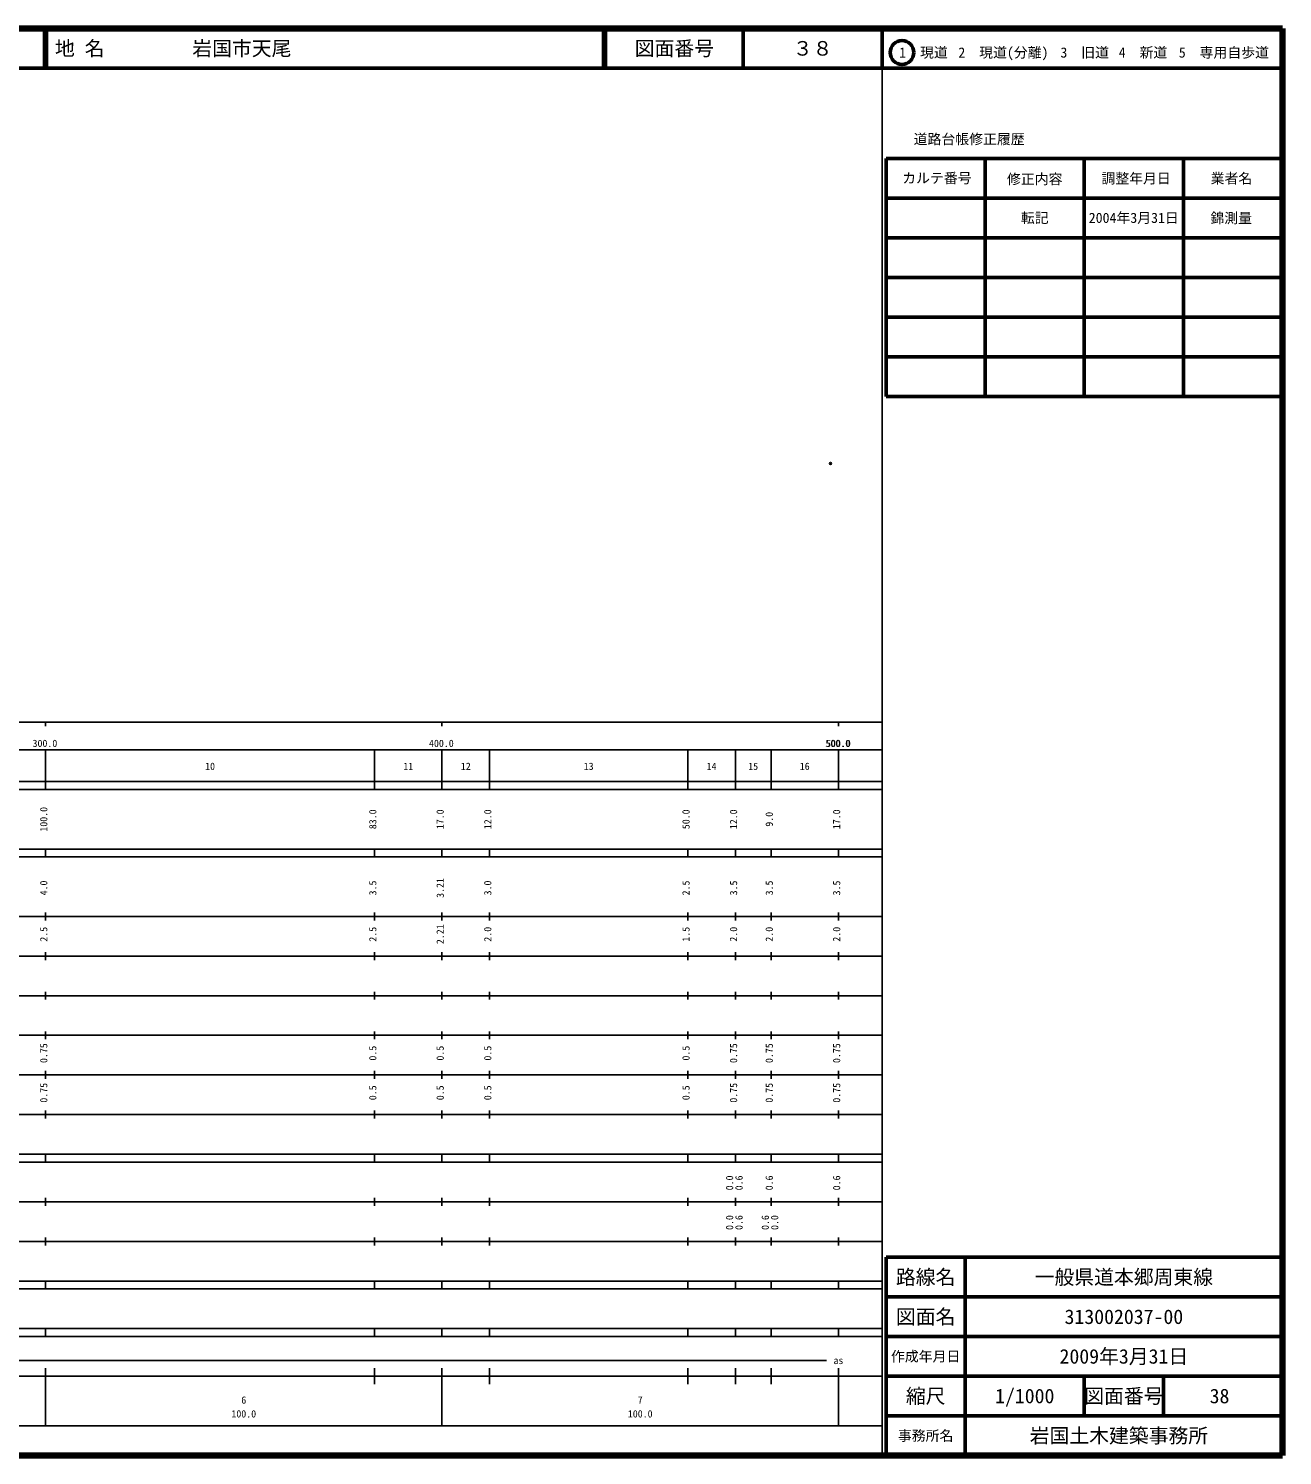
# Model space of a CAD drawing. Units: millimetres on the paper. Extents: x 40 to 680, y 20 to 380.
# Drawn here: x 363.7 to 680, y 20 to 380 of the extents above; entities that cross this region are included whole.
import ezdxf
from ezdxf.enums import TextEntityAlignment as Align

# ---------------------------------------------------------------- set-up
doc = ezdxf.new("R2010")
doc.units = ezdxf.units.MM
doc.header["$PDMODE"] = 32
doc.header["$PDSIZE"] = 0.5
doc.layers.add('M-OTRS', color=6, linetype='Continuous')
doc.layers.add('M-TTL-TXT', color=7, linetype='Continuous')
for name, color, linetype, lineweight in [('M-TTL', 2, 'Continuous', 140), ('M-TTL-BAND', 7, 'Continuous', 25), ('M-TTL-FRAM', 2, 'Continuous', 50), ('M-TTL-LINE', 7, 'Continuous', 50)]:
    doc.layers.add(name, color=color, linetype=linetype, lineweight=lineweight)
doc.styles.add('ＭＳ ゴシック', font='')
doc.styles.get('ＭＳ ゴシック').set_extended_font_data('MS Gothic')

msp = doc.modelspace()

# ---------------------------------------------------------------- linework, layer by layer
at = {"layer": 'M-OTRS'}
msp.add_point((565.993, 270.28), dxfattribs=at)
at = {"layer": 'M-TTL'}
for p, q in [((680, 380), (40, 380)), ((680, 20), (680, 380)), ((40, 20), (680, 20))]:
    msp.add_line(p, q, dxfattribs=at)
at = {"layer": 'M-TTL-BAND'}
for p, q in [((579, 20), (579, 370)), ((40, 205), (579, 205)), ((368, 205), (368, 204)), ((468, 205), (468, 204)), ((568, 205), (568, 204)), ((68, 198), (579, 198)), ((368, 188), (368, 198)), ((451, 188), (451, 198)), ((468, 188), (468, 198)), ((480, 188), (480, 198)), ((530, 188), (530, 198)), ((542, 188), (542, 198)), ((551, 188), (551, 198)), ((568, 188), (568, 198)), ((40, 190), (579, 190)), ((40, 188), (579, 188)), ((40, 173), (579, 173)), ((368, 171), (368, 173)), ((451, 171), (451, 173)), ((468, 171), (468, 173)), ((480, 171), (480, 173)), ((530, 171), (530, 173)), ((542, 171), (542, 173)), ((551, 171), (551, 173)), ((568, 171), (568, 173)), ((40, 171), (579, 171)), ((40, 156), (579, 156)), ((368, 155), (368, 157)), ((451, 155), (451, 157)), ((468, 155), (468, 157)), ((480, 155), (480, 157)), ((530, 155), (530, 157)), ((542, 155), (542, 157)), ((551, 155), (551, 157)), ((568, 155), (568, 157)), ((46, 146), (579, 146)), ((368, 145), (368, 147)), ((451, 145), (451, 147)), ((468, 145), (468, 147)), ((480, 145), (480, 147)), ((530, 145), (530, 147)), ((542, 145), (542, 147)), ((551, 145), (551, 147)), ((568, 145), (568, 147)), ((368, 135), (368, 137)), ((451, 135), (451, 137)), ((468, 135), (468, 137)), ((480, 135), (480, 137)), ((530, 135), (530, 137)), ((542, 135), (542, 137)), ((551, 135), (551, 137)), ((568, 135), (568, 137)), ((52, 136), (579, 136)), ((46, 126), (579, 126)), ((368, 125), (368, 127)), ((451, 125), (451, 127)), ((468, 125), (468, 127)), ((480, 125), (480, 127)), ((530, 125), (530, 127)), ((542, 125), (542, 127)), ((551, 125), (551, 127)), ((568, 125), (568, 127)), ((52, 116), (579, 116)), ((368, 115), (368, 117)), ((451, 115), (451, 117)), ((468, 115), (468, 117)), ((480, 115), (480, 117)), ((530, 115), (530, 117)), ((542, 115), (542, 117)), ((551, 115), (551, 117)), ((568, 115), (568, 117)), ((46, 106), (579, 106)), ((368, 105), (368, 107)), ((451, 105), (451, 107)), ((468, 105), (468, 107)), ((480, 105), (480, 107)), ((530, 105), (530, 107)), ((542, 105), (542, 107)), ((551, 105), (551, 107)), ((568, 105), (568, 107)), ((40, 96), (579, 96)), ((40, 94), (579, 94)), ((368, 94), (368, 96)), ((451, 94), (451, 96)), ((468, 94), (468, 96)), ((480, 94), (480, 96)), ((530, 94), (530, 96)), ((542, 94), (542, 96)), ((551, 94), (551, 96)), ((568, 94), (568, 96)), ((49, 84), (579, 84)), ((368, 83), (368, 85)), ((451, 83), (451, 85)), ((468, 83), (468, 85)), ((480, 83), (480, 85)), ((530, 83), (530, 85)), ((542, 83), (542, 85)), ((551, 83), (551, 85)), ((568, 83), (568, 85)), ((40, 74), (579, 74)), ((368, 73), (368, 75)), ((451, 73), (451, 75)), ((468, 73), (468, 75)), ((480, 73), (480, 75)), ((530, 73), (530, 75)), ((542, 73), (542, 75)), ((551, 73), (551, 75)), ((568, 73), (568, 75)), ((40, 64), (579, 64)), ((40, 62), (579, 62)), ((368, 62), (368, 64)), ((451, 62), (451, 64)), ((468, 62), (468, 64)), ((480, 62), (480, 64)), ((530, 62), (530, 64)), ((542, 62), (542, 64)), ((551, 62), (551, 64)), ((568, 62), (568, 64)), ((40, 52), (579, 52)), ((368, 50), (368, 52)), ((451, 50), (451, 52)), ((468, 50), (468, 52)), ((480, 50), (480, 52)), ((530, 50), (530, 52)), ((542, 50), (542, 52)), ((551, 50), (551, 52)), ((568, 50), (568, 52)), ((40, 50), (579, 50)), ((71, 44), (565, 44)), ((40, 40), (579, 40)), ((368, 27.5), (368, 42)), ((451, 38), (451, 42)), ((468, 27.5), (468, 42)), ((480, 38), (480, 42)), ((530, 38), (530, 42)), ((542, 38), (542, 42)), ((551, 38), (551, 42)), ((568, 27.5), (568, 42)), ((68, 27.5), (579, 27.5))]:
    msp.add_line(p, q, dxfattribs=at)
at = {"layer": 'M-TTL-FRAM'}
for p, q in [((580, 347.197), (580, 287.197)), ((580, 347.197), (680, 347.197)), ((580, 287.197), (680, 287.197)), ((680, 70), (580, 70)), ((580, 70), (580, 20))]:
    msp.add_line(p, q, dxfattribs=at)
at = {"layer": 'M-TTL-LINE'}
for p, q in [((367.75, 380), (367.75, 370)), ((368.25, 380), (368.25, 370)), ((508.747, 380), (508.747, 370)), ((509.247, 380), (509.247, 370)), ((543.997, 380), (543.997, 370)), ((579, 380), (579, 370)), ((40, 370), (680, 370)), ((605, 347.197), (605, 287.197)), ((630, 347.197), (630, 287.197)), ((655, 347.197), (655, 287.197)), ((580, 337.197), (680, 337.197)), ((580, 327.197), (680, 327.197)), ((580, 317.197), (680, 317.197)), ((580, 307.197), (680, 307.197)), ((580, 297.197), (680, 297.197)), ((600, 70), (600, 20)), ((680, 60), (580, 60)), ((680, 50), (580, 50)), ((680, 40), (580, 40)), ((630, 40), (630, 30)), ((650, 40), (650, 30)), ((680, 30), (580, 30))]:
    msp.add_line(p, q, dxfattribs=at)
msp.add_circle((584.031, 373.958), 3, dxfattribs=at)

# ---------------------------------------------------------------- texts
at = {"layer": 'M-TTL-BAND', "style": 'ＭＳ ゴシック'}
for s, p in [('300.0', (367.844, 198.195)), ('400.0', (467.844, 198.195)), ('500.0', (567.844, 198.195)), ('500.0', (568, 198.195)), ('10', (409.5, 192.405)), ('11', (459.5, 192.405)), ('12', (474, 192.405)), ('13', (505, 192.405)), ('14', (536, 192.405)), ('15', (546.5, 192.405)), ('16', (559.5, 192.405)), ('as', (568, 42.5)), ('6', (418, 32.523)), ('7', (518, 32.523)), ('100.0', (418, 29.033)), ('100.0', (518, 29.033))]:
    msp.add_text(s, height=1.833, dxfattribs=at).set_placement(p, align=Align.BOTTOM_CENTER)
for s, p in [('100.0', (369, 180.5)), ('83.0', (452, 180.5)), ('17.0', (469, 180.5)), ('12.0', (481, 180.5)), ('50.0', (531, 180.5)), ('12.0', (543, 180.5)), ('9.0', (552, 180.5)), ('17.0', (569, 180.5)), ('4.0', (369, 163.174)), ('3.5', (452, 163.174)), ('3.21', (469, 163.174)), ('3.0', (481, 163.174)), ('2.5', (531, 163.174)), ('3.5', (543, 163.174)), ('3.5', (552, 163.174)), ('3.5', (569, 163.174)), ('2.5', (369, 151.5)), ('2.5', (452, 151.5)), ('2.21', (469, 151.5)), ('2.0', (481, 151.5)), ('1.5', (531, 151.5)), ('2.0', (543, 151.5)), ('2.0', (552, 151.5)), ('2.0', (569, 151.5)), ('0.75', (369, 121.5)), ('0.5', (452, 121.5)), ('0.5', (469, 121.5)), ('0.5', (481, 121.5)), ('0.5', (531, 121.5)), ('0.75', (543, 121.5)), ('0.75', (552, 121.5)), ('0.75', (569, 121.5)), ('0.75', (369, 111.5)), ('0.5', (452, 111.5)), ('0.5', (469, 111.5)), ('0.5', (481, 111.5)), ('0.5', (531, 111.5)), ('0.75', (543, 111.5)), ('0.75', (552, 111.5)), ('0.75', (569, 111.5)), ('0.0', (542, 88.764)), ('0.6', (544.37, 88.764)), ('0.6', (552, 88.764)), ('0.6', (569, 88.764)), ('0.0', (542, 78.764)), ('0.6', (544.37, 78.764)), ('0.6', (551, 78.764)), ('0.0', (553.37, 78.764))]:
    msp.add_text(s, height=1.833, rotation=90, dxfattribs=at).set_placement(p, align=Align.BOTTOM_CENTER)
at = {"layer": 'M-TTL-TXT', "style": 'ＭＳ ゴシック'}
for s, p in [('地 名', (370.38, 375)), ('岩国市天尾', (405.024, 375))]:
    msp.add_text(s, height=3.666, dxfattribs=at).set_placement(p, align=Align.MIDDLE_LEFT)
for s, height, p in [('図面番号', 3.666, (526.622, 375)), ('３８', 3.666, (561.497, 375)), ('1\u3000現道', 2.566, (589.448, 373.958)), ('2\u3000現道(分離)', 2.566, (609.619, 373.958)), ('3\u3000旧道', 2.566, (630.121, 373.958)), ('4\u3000新道', 2.566, (644.824, 373.958)), ('5\u3000専用自歩道', 2.566, (665.228, 373.958)), ('道路台帳修正履歴', 2.566, (600.968, 352.113)), ('カルテ番号', 2.566, (592.839, 342.277)), ('修正内容', 2.566, (617.509, 342.023)), ('調整年月日', 2.566, (643.089, 342.197)), ('業者名', 2.566, (667.134, 342.197)), ('転記', 2.566, (617.5, 332.245)), ('2004年3月31日', 2.566, (642.5, 332.245)), ('錦測量', 2.566, (667.077, 332.189)), ('路線名', 3.666, (590, 65)), ('路線名', 3.666, (590, 65)), ('一般県道本郷周東線', 3.666, (640, 65)), ('図面名', 3.666, (590, 55)), ('図面名', 3.666, (590, 55)), ('313002037-00', 3.666, (640, 55)), ('2009年3月31日', 3.666, (640, 45)), ('作成年月日', 2.566, (590, 45)), ('作成年月日', 2.566, (590, 45)), ('縮尺', 3.666, (590, 35)), ('縮尺', 3.666, (590, 35)), ('1/1000', 3.666, (615, 35)), ('図面番号', 3.666, (640, 35)), ('図面番号', 3.666, (640, 35)), ('38', 3.666, (664.125, 35)), ('事務所名', 2.566, (590, 25)), ('事務所名', 2.566, (590, 25)), ('岩国土木建築事務所 ', 3.666, (640, 25))]:
    msp.add_text(s, height=height, dxfattribs=at).set_placement(p, align=Align.MIDDLE_CENTER)

doc.saveas('drawing.dxf')
